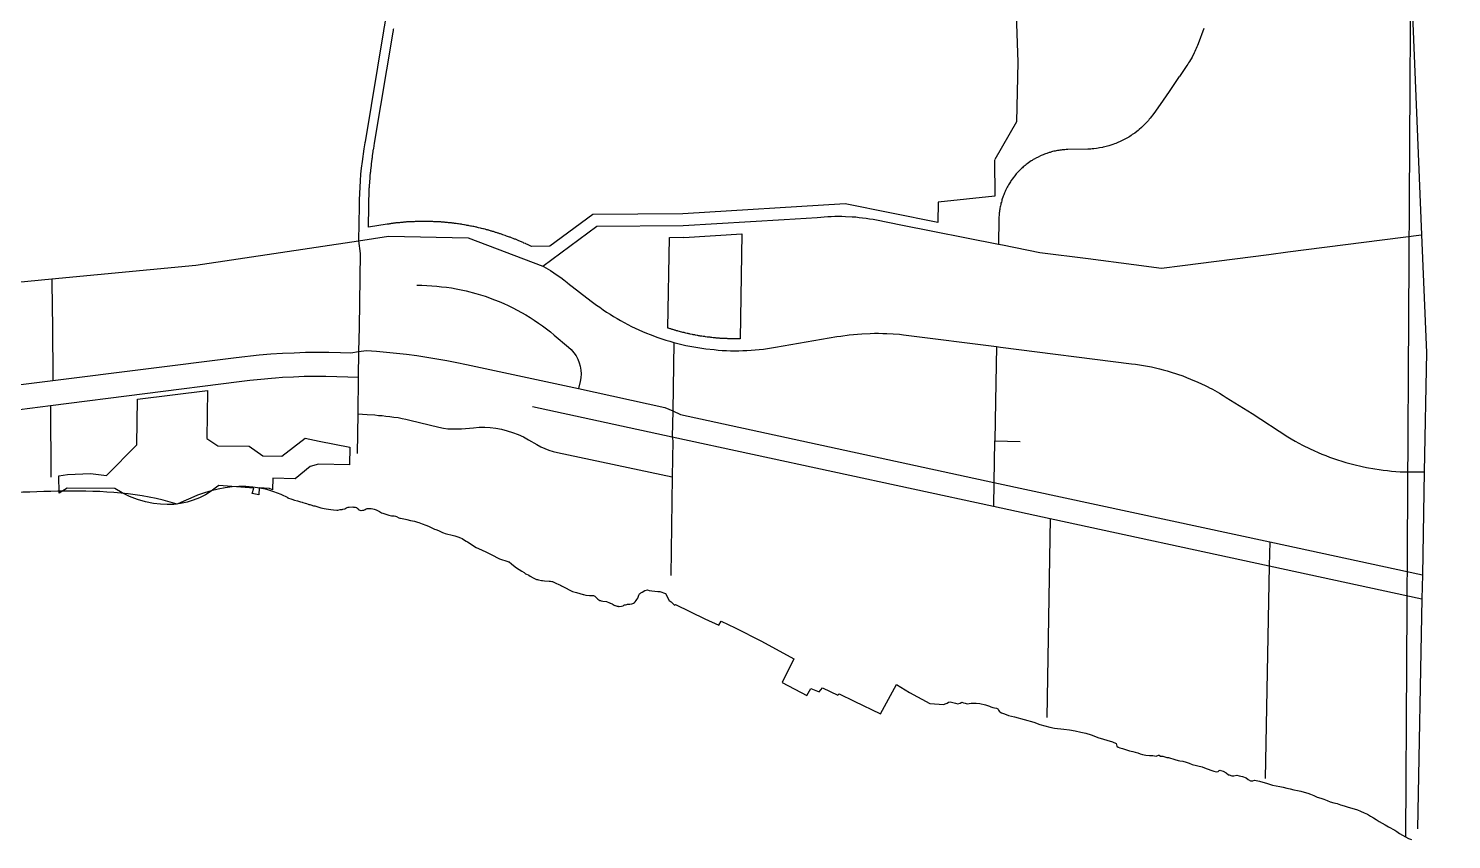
# Model space of a CAD drawing. Extents: x 1 to 394, y 101 to 384.
# Drawn here: x 353.16 to 393.88, y 104.96 to 128.15 of the extents above; entities that cross this region are included whole.
import ezdxf

# ---------------------------------------------------------------- set-up
doc = ezdxf.new("R2010")
doc.units = 0
doc.layers.get('0').update_dxf_attribs({"linetype": 'CONTINUOUS'})

msp = doc.modelspace()

# ---------------------------------------------------------------- linework, layer by layer
at = {"color": 1}
for points in [[(393.878355, 333.013848), (392.55718, 105.022591)], [(360.578044, 114.725383), (360.696722, 114.692697), (360.778544, 114.664096), (360.860366, 114.639581), (360.921758, 114.619151), (360.950359, 114.61077), (360.991322, 114.602389), (361.015838, 114.598198), (361.081316, 114.577769), (361.118193, 114.565511), (361.167328, 114.545082), (361.183672, 114.540892), (361.208187, 114.536701), (361.245064, 114.52832), (361.318714, 114.503805), (361.359678, 114.495423), (361.52747, 114.446289), (361.621549, 114.421773), (361.682942, 114.409516), (361.813898, 114.393172), (361.887548, 114.384791), (361.989904, 114.380601), (362.018505, 114.380601), (362.079898, 114.392858), (362.14129, 114.397049), (362.161719, 114.40543), (362.219026, 114.417688), (362.247627, 114.429945), (362.284504, 114.450374), (362.309019, 114.458756), (362.337725, 114.462946), (362.439976, 114.467137), (362.464491, 114.462946), (362.505454, 114.458756), (362.53416, 114.454565), (362.546418, 114.450374), (362.566847, 114.434031), (362.587276, 114.421773), (362.599534, 114.401344), (362.619963, 114.389087), (362.644478, 114.376829), (362.668993, 114.368448), (362.681251, 114.368448), (362.718128, 114.376829), (362.730386, 114.372638), (362.754901, 114.376829), (362.779416, 114.38521), (362.791673, 114.393592), (362.82436, 114.414021), (362.848875, 114.422402), (362.857257, 114.426593), (362.963656, 114.426593), (363.012791, 114.418211), (363.049669, 114.405954), (363.106975, 114.385525), (363.209331, 114.33639), (363.262552, 114.303703), (363.303515, 114.287359), (363.471307, 114.234139), (363.508185, 114.221881), (363.544957, 114.2135), (363.573663, 114.209309), (363.622798, 114.209309), (363.663761, 114.200928), (363.688276, 114.192547), (363.761926, 114.155669), (363.786442, 114.147288), (363.802785, 114.143098), (363.954202, 114.118582), (363.990975, 114.110201), (364.093331, 114.077514), (364.207913, 114.057085), (364.297906, 114.03257), (364.334783, 114.020313), (364.383918, 113.999883), (364.428968, 113.98354), (364.531323, 113.950853), (364.609059, 113.922252), (364.780937, 113.836345), (364.821901, 113.820001), (364.891465, 113.795486), (365.010143, 113.742265), (365.038744, 113.730008), (365.087879, 113.709578), (365.161529, 113.693235), (365.16572, 113.693235), (365.251627, 113.672806), (365.284314, 113.660548), (365.36205, 113.640119), (365.447957, 113.615604), (365.525693, 113.586898), (365.566657, 113.566469), (365.611706, 113.541954), (365.689442, 113.492819), (365.726214, 113.47239), (365.967667, 113.308694), (366.127277, 113.23913), (366.266416, 113.177737), (366.401458, 113.108173), (366.638825, 112.981312), (366.880278, 112.907662), (366.900707, 112.903472), (366.912965, 112.895091), (366.982529, 112.837784), (367.088929, 112.751876), (367.125806, 112.727361), (367.203542, 112.678226), (367.277192, 112.633177), (367.342671, 112.592214), (367.383634, 112.559527), (367.408149, 112.54727), (367.457284, 112.52684), (367.477713, 112.514583), (367.514486, 112.490068), (367.604479, 112.440933), (367.641357, 112.424589), (367.698663, 112.395884), (367.723178, 112.391693), (367.755865, 112.383312), (367.841773, 112.366968), (367.870478, 112.362778), (367.927785, 112.358587), (368.062828, 112.342244), (368.095514, 112.342244), (368.132392, 112.338053), (368.156907, 112.333862), (368.189594, 112.317519), (368.210023, 112.309138), (368.255072, 112.284623), (368.332808, 112.247745), (368.386029, 112.227316), (368.410544, 112.215059), (368.451507, 112.190543), (368.545586, 112.141409), (368.631494, 112.096359), (368.725573, 112.05131), (368.840166, 112.018623), (368.934245, 111.994108), (369.03241, 111.961422), (369.044668, 111.961422), (369.10606, 111.949164), (369.216546, 111.940783), (369.265681, 111.936592), (369.318902, 111.932402), (369.331159, 111.932402), (369.363846, 111.916058), (369.404809, 111.875095), (369.453944, 111.834132), (369.482545, 111.813702), (369.50706, 111.797359), (369.527489, 111.788978), (369.547919, 111.784787), (369.597054, 111.77253), (369.699305, 111.760272), (369.72382, 111.751891), (369.768869, 111.739633), (369.801556, 111.719204), (369.813813, 111.715013), (369.858862, 111.694584), (369.916169, 111.661897), (369.936598, 111.653516), (369.948856, 111.649326), (370.010248, 111.632982), (370.030677, 111.628792), (370.042935, 111.624601), (370.06745, 111.624601), (370.132928, 111.628792), (370.173892, 111.645135), (370.194321, 111.661478), (370.21475, 111.66986), (370.243351, 111.67405), (370.280229, 111.682431), (370.304744, 111.686622), (370.341516, 111.686622), (370.366031, 111.690813), (370.427424, 111.699194), (370.451939, 111.707575), (370.472368, 111.719833), (370.501074, 111.736176), (370.521503, 111.752519), (370.55419, 111.793483), (370.570533, 111.817998), (370.595049, 111.863047), (370.623649, 111.948955), (370.648165, 111.981641), (370.664508, 111.997985), (370.684937, 112.014328), (370.705366, 112.026586), (370.717624, 112.034967), (370.79536, 112.080016), (370.877182, 112.096359), (370.926317, 112.080016), (370.999967, 112.071635), (371.167759, 112.051206), (371.225066, 112.051206), (371.384676, 111.993899), (371.491075, 111.793378), (371.552468, 111.752415), (371.650633, 111.662421), (371.675148, 111.68285), (372.518184, 111.265423), (372.911055, 111.085353), (372.984705, 111.204041), (373.385757, 111.007606), (374.138758, 110.627004), (375.063648, 110.127734), (374.723977, 109.45249), (375.431961, 109.075995), (375.546543, 109.280612), (375.78391, 109.178256), (375.877989, 109.296934), (376.324059, 109.084135), (376.360936, 109.129184), (376.782449, 108.916374), (377.543632, 108.552157), (377.993799, 109.387001), (378.370305, 109.166009), (378.955513, 108.84681), (379.356566, 108.822295), (379.393443, 108.834553), (379.446664, 108.859068), (379.487627, 108.883583), (379.536762, 108.899926), (379.606326, 108.879497), (379.684062, 108.854982), (379.753626, 108.842724), (379.819105, 108.854982), (379.864154, 108.883583), (379.913289, 108.871325), (379.96651, 108.854982), (380.015645, 108.842724), (380.081123, 108.851105), (380.134344, 108.859487), (380.277579, 108.859487), (380.383979, 108.851105), (380.543578, 108.814333), (380.662267, 108.77337), (380.69904, 108.75294), (380.756346, 108.732511), (380.801395, 108.72832), (380.854616, 108.716063), (380.895579, 108.691548), (380.916009, 108.658861), (380.932352, 108.630155), (380.956867, 108.60564), (381.006002, 108.581125), (381.087824, 108.548438), (381.202406, 108.507475), (381.374284, 108.462426), (381.926764, 108.311009), (382.098642, 108.24553), (382.385113, 108.17188), (382.516069, 108.143279), (382.790261, 108.118764), (382.949861, 108.094249), (383.10946, 108.065543), (383.273156, 108.028771), (383.416391, 107.996084), (383.567809, 107.955121), (383.690583, 107.905986), (383.756062, 107.87728), (384.177575, 107.75042), (384.27993, 107.701285), (384.288312, 107.664407), (384.304655, 107.62753), (384.341428, 107.598929), (384.390563, 107.5785), (384.464213, 107.55807), (384.640187, 107.500764), (384.660616, 107.496573), (384.758781, 107.48023), (384.828346, 107.455715), (384.901996, 107.439371), (384.967474, 107.410665), (385.041124, 107.390236), (385.135308, 107.373893), (385.233473, 107.361635), (385.327553, 107.357445), (385.429908, 107.345187), (385.491301, 107.373893), (385.51173, 107.369702), (385.552693, 107.345187), (385.577209, 107.340996), (385.622258, 107.340996), (385.642687, 107.336806), (385.73268, 107.308205), (385.781815, 107.308205), (385.961886, 107.242727), (386.055965, 107.218211), (386.1051, 107.20983), (386.195094, 107.201449), (386.289173, 107.168762), (386.375081, 107.144247), (386.460988, 107.10737), (386.743362, 107.03372), (386.808841, 107.005014), (386.988911, 106.939536), (387.078905, 106.910935), (387.148469, 106.898677), (387.197604, 106.907058), (387.234377, 106.935764), (387.254806, 106.939955), (387.279321, 106.935764), (387.344799, 106.911249), (387.430707, 106.870286), (387.500271, 106.812979), (387.5207, 106.804598), (387.590265, 106.780083), (387.647571, 106.775892), (387.733479, 106.796321), (387.803043, 106.784064), (387.897227, 106.763635), (387.999478, 106.718585), (388.060871, 106.673536), (388.126349, 106.64085), (388.175484, 106.632468), (388.195913, 106.636659), (388.236876, 106.657088), (388.286011, 106.648707), (388.384177, 106.628278), (388.482342, 106.603763), (388.580507, 106.575162), (388.6705, 106.538284), (388.760494, 106.509683), (388.862849, 106.49334), (388.961015, 106.476997), (389.05918, 106.452481), (389.161536, 106.427966), (389.259701, 106.407537), (389.3661, 106.383022), (389.468456, 106.358507), (389.562535, 106.342163), (389.664891, 106.317648), (389.767142, 106.289047), (389.844878, 106.256361), (389.943043, 106.219483), (390.033037, 106.174434), (390.135288, 106.141747), (390.221195, 106.109061), (390.315275, 106.072288), (390.409354, 106.039601), (390.51171, 106.010895), (390.605789, 105.98638), (390.699973, 105.953693), (390.802224, 105.921007), (390.896408, 105.896492), (390.990487, 105.867891), (391.092843, 105.839185), (391.186923, 105.810584), (391.276916, 105.765535), (391.375081, 105.724572), (391.46916, 105.679523), (391.559154, 105.630388), (391.649147, 105.577167), (391.718712, 105.532118), (391.804619, 105.474811), (391.976508, 105.376646), (392.074673, 105.319339), (392.254733, 105.229346), (392.31204, 105.184297), (392.389776, 105.131076), (392.471597, 105.081941), (392.561591, 105.032806), (392.651584, 104.991843), (392.737492, 104.959156)]]:
    msp.add_lwpolyline(points, dxfattribs=at)
at = {"color": 4}
for points in [[(392.707456, 138.624983), (392.707456, 138.399905), (392.719713, 129.470292), (393.022548, 122.247212), (393.153526, 119.100155)], [(363.622788, 134.254308), (363.487735, 129.728109), (363.479353, 129.523492), (363.467096, 129.318874), (363.434409, 128.909629), (363.41398, 128.705012), (363.356673, 128.295778), (363.323986, 128.095246), (363.323986, 128.078903), (362.791977, 124.907299), (362.787787, 124.882784), (362.7551, 124.702724), (362.705965, 124.342593), (362.685536, 124.158436), (362.665106, 123.978365), (362.652849, 123.794209), (362.640591, 123.614149), (362.63221, 123.429982), (362.623829, 123.249921), (362.623829, 123.065765), (362.607485, 122.079493)], [(386.789847, 128.148446), (386.626151, 127.706473)], [(386.626151, 127.706473), (386.609807, 127.665509), (386.593464, 127.62046), (386.573035, 127.579497), (386.556691, 127.534448), (386.536262, 127.493485), (386.515833, 127.448435), (386.45444, 127.325661), (386.38079, 127.202897), (386.356275, 127.166019), (386.33176, 127.125056), (386.307245, 127.092369), (386.090349, 126.777256)], [(386.090045, 126.777497), (385.799489, 126.343695), (385.537576, 125.979478)], [(385.537576, 125.979478), (385.357505, 125.717565), (385.25934, 125.586608), (385.230739, 125.553921), (385.206224, 125.521235), (385.177623, 125.492634), (385.149022, 125.459947), (385.124507, 125.431346), (385.09182, 125.402745), (385.063114, 125.370058), (385.034513, 125.341457), (385.005912, 125.316942), (384.940434, 125.259635), (384.911728, 125.23512), (384.879042, 125.206519), (384.813563, 125.157384), (384.776791, 125.132869), (384.744104, 125.11244), (384.711417, 125.087925), (384.67454, 125.06341), (384.641853, 125.042981), (384.494532, 124.961159), (384.457654, 124.944816), (384.420777, 124.924386), (384.310281, 124.875251), (384.269318, 124.858908), (384.232545, 124.84665), (384.191582, 124.830307), (384.154809, 124.818049), (384.072987, 124.793534), (384.036215, 124.785153), (383.995251, 124.772896), (383.954288, 124.764514), (383.913325, 124.752257), (383.892896, 124.748066)], [(382.758842, 124.678093), (382.742499, 124.678093), (382.709812, 124.673903), (382.672934, 124.669712), (382.640248, 124.661331), (382.603475, 124.65714), (382.570788, 124.648759), (382.533911, 124.644568), (382.501224, 124.636187), (382.464451, 124.627806), (382.431765, 124.619425), (382.399078, 124.607167), (382.3622, 124.598786), (382.296722, 124.574271), (382.264035, 124.56589), (382.231348, 124.553632), (382.198662, 124.537289), (382.133183, 124.512774), (382.035018, 124.463639), (382.006417, 124.447295), (381.940939, 124.414608), (381.912233, 124.398265), (381.883632, 124.377836), (381.850945, 124.361492), (381.736353, 124.279671), (381.707752, 124.255156), (381.679151, 124.234726), (381.654636, 124.214297), (381.62593, 124.189782), (381.601415, 124.165267), (381.572709, 124.140752), (381.449945, 124.017977), (381.42543, 123.989376), (381.405001, 123.964861), (381.380486, 123.93626), (381.339523, 123.878954), (381.315008, 123.850353), (381.274044, 123.793046), (381.257701, 123.764445), (381.237272, 123.735844), (381.220928, 123.703157), (381.200499, 123.674556), (381.184156, 123.64187), (381.167812, 123.613269), (381.118677, 123.515104), (381.10642, 123.486503), (381.090076, 123.453816), (381.065561, 123.388337), (381.053304, 123.35146), (381.016426, 123.253295), (381.008045, 123.216417), (380.999664, 123.183731), (380.987406, 123.151044), (380.979025, 123.114166), (380.970644, 123.08148), (380.966453, 123.044602), (380.958072, 123.011915), (380.953881, 122.975038), (380.9455, 122.942351), (380.94131, 122.905474), (380.937119, 122.872787), (380.932928, 122.83591), (380.932928, 122.799032), (380.928738, 122.766345), (380.928738, 122.692695), (380.912394, 121.980616)], [(383.892435, 124.747668), (383.888244, 124.747668), (383.806422, 124.731325), (383.765459, 124.727134), (383.724496, 124.718753), (383.642674, 124.710372), (383.597625, 124.706181), (383.556662, 124.70199), (383.515698, 124.70199), (383.474735, 124.6978), (382.901794, 124.685542), (382.848574, 124.685542), (382.811801, 124.681352), (382.779114, 124.677161), (382.758685, 124.677161)], [(367.882977, 121.355072), (369.421718, 122.496847), (371.897617, 122.517276), (374.782751, 122.689154)], [(374.782751, 122.689186), (375.732187, 122.746492), (375.830352, 122.754874), (375.932708, 122.763255), (376.030873, 122.771636), (376.133229, 122.775827), (376.231394, 122.780017), (376.431915, 122.780017), (376.534271, 122.775827), (376.730706, 122.767445), (376.833061, 122.759064), (376.931227, 122.746807), (377.029392, 122.738425), (377.131643, 122.722082), (377.229808, 122.709825), (377.327973, 122.693481), (377.426138, 122.673052), (378.117757, 122.537999)], [(362.607873, 122.07942), (363.459092, 122.210377), (365.742652, 122.165327), (367.882977, 121.355041)], [(378.118061, 122.537768), (380.91317, 121.981202)], [(389.196181, 121.76021), (393.022569, 122.247212)], [(353.833774, 120.986749), (357.954814, 121.383715), (362.607873, 122.07942)], [(362.607873, 122.07942), (362.652922, 121.719289), (362.620235, 119.611703)], [(380.91317, 121.981202), (381.027751, 121.960742)], [(381.027751, 121.960742), (382.099962, 121.747942), (383.479104, 121.567872)], [(388.647798, 121.68655), (389.196181, 121.7602)], [(367.882977, 121.355072), (367.895235, 121.346691), (368.099852, 121.223927), (368.198017, 121.158448), (368.292096, 121.09297), (368.390261, 121.027492), (368.484445, 120.957928), (368.578525, 120.884278), (368.598954, 120.867934), (369.266016, 120.352289), (369.413337, 120.241804), (369.507521, 120.176326), (369.6016, 120.106761), (369.699766, 120.041283), (369.802121, 119.97989), (369.900287, 119.914412), (370.002537, 119.857105), (370.104893, 119.795713), (370.207249, 119.738406), (370.3095, 119.685185), (370.41591, 119.631965), (370.52231, 119.58283), (370.62871, 119.529609), (370.735109, 119.48456), (370.845605, 119.439511), (370.952005, 119.394462), (371.172997, 119.31264), (371.28759, 119.275762), (371.398086, 119.238885), (371.508571, 119.206198), (371.623163, 119.173511), (371.631545, 119.173511)], [(383.479104, 121.567872), (384.792757, 121.395993)], [(384.792757, 121.395993), (385.578497, 121.293638), (386.180081, 121.371374)], [(386.180081, 121.371436), (388.647798, 121.68655)], [(346.463362, 120.274679), (353.833774, 120.986749)], [(353.833774, 120.986749), (353.842155, 120.127348)], [(364.273475, 120.806688), (364.41671, 120.806688), (364.555859, 120.802498), (364.699084, 120.794116), (364.842319, 120.781859), (364.981469, 120.765515), (365.124693, 120.749172), (365.263843, 120.728743), (365.402982, 120.704228), (365.681259, 120.646921), (365.959548, 120.573271), (366.229643, 120.491449), (366.499739, 120.393284), (366.630696, 120.340063), (366.761652, 120.282757), (366.888523, 120.22545), (367.01948, 120.164058), (367.14634, 120.098579), (367.391889, 119.95943), (367.514653, 119.88578), (367.633342, 119.808044), (367.75202, 119.726222), (367.866602, 119.6444), (368.095776, 119.472522), (368.206272, 119.382529), (368.615517, 119.038773), (368.693253, 118.965123), (368.766903, 118.879215), (368.828296, 118.793307), (368.877431, 118.695142), (368.918394, 118.592891), (368.946995, 118.490536), (368.963338, 118.380039), (368.97172, 118.27364), (368.963338, 118.163144), (368.946995, 118.056744), (368.901946, 117.852127)], [(353.841956, 120.127348), (353.846146, 119.697642), (353.858404, 118.081154)], [(362.620152, 119.611703), (362.607894, 118.911902)], [(371.631608, 119.173815), (371.738007, 119.145214), (371.967181, 119.087908), (372.081774, 119.067478), (372.196356, 119.042963), (372.315044, 119.022534), (372.544219, 118.989847), (372.781575, 118.965332), (372.896157, 118.953075), (373.014835, 118.944693), (373.133524, 118.940503), (373.248106, 118.936312), (373.485462, 118.936312), (373.60414, 118.940503), (373.718733, 118.944693), (373.837411, 118.948884), (373.956089, 118.957265), (374.070681, 118.969523), (374.18936, 118.98178), (374.303942, 118.998124), (374.42262, 119.014467), (374.537212, 119.034896), (376.292849, 119.337731), (376.407442, 119.354075), (376.644798, 119.386761), (376.767573, 119.399019), (376.886251, 119.411276), (377.004929, 119.419658), (377.242285, 119.428039), (377.36506, 119.43223), (377.483738, 119.43223), (377.602416, 119.428039), (377.725191, 119.428039), (378.081225, 119.403524), (378.199904, 119.38718), (378.27764, 119.378799), (380.859949, 119.055493)], [(353.858331, 118.081154), (359.104781, 118.740024), (359.767747, 118.813674), (360.099235, 118.84238), (360.430723, 118.862809), (360.762201, 118.879152), (361.093689, 118.89141), (361.429263, 118.8956), (361.760751, 118.8956), (362.092228, 118.887219), (362.386881, 118.878838), (362.607873, 118.911525)], [(362.607873, 118.911902), (362.599492, 118.175276)], [(362.607873, 118.911902), (362.832951, 118.944589), (363.119421, 118.920074), (363.409988, 118.895558), (363.696448, 118.866957), (363.982919, 118.834271), (364.273475, 118.797393), (364.559945, 118.752344), (364.842319, 118.707295), (365.12879, 118.65816), (365.41526, 118.600853), (365.697634, 118.543547), (368.901977, 117.851938)], [(371.631608, 119.173815), (371.594835, 117.213561)], [(380.85997, 119.055137), (380.827283, 117.479571)], [(380.85997, 119.055137), (380.970455, 119.038794)], [(380.970455, 119.038773), (384.719096, 118.564049), (384.833678, 118.551792), (384.948271, 118.531363), (385.062852, 118.515019), (385.177445, 118.490504), (385.292027, 118.470075), (385.406619, 118.441474), (385.521201, 118.416959), (385.631697, 118.388253), (385.746289, 118.355566), (385.856785, 118.32288), (386.188263, 118.212394), (386.294673, 118.171431), (386.405159, 118.126382), (386.617969, 118.036388), (386.830768, 117.938223), (386.920761, 117.889088)], [(393.153526, 119.100155), (393.161907, 118.887355), (393.096428, 115.474288)], [(349.364881, 117.520492), (353.858331, 118.081154)], [(353.788756, 117.364978), (359.19072, 118.056597), (359.497651, 118.09337), (359.808679, 118.126057), (360.119696, 118.154763), (360.234288, 118.163144)], [(360.234288, 118.162997), (360.430723, 118.175255), (360.74174, 118.191598), (361.052767, 118.203856), (361.363784, 118.208046), (361.674812, 118.208046), (362.296856, 118.191703), (362.599691, 118.175359)], [(362.599691, 118.175276), (362.583347, 117.131718)], [(368.901977, 117.85198), (371.37379, 117.315875), (371.594783, 117.213519)], [(386.920803, 117.888805), (386.933061, 117.884615), (387.035417, 117.831394), (387.240034, 117.716812), (387.34239, 117.655419), (387.432383, 117.602199), (388.177202, 117.135668), (389.196213, 116.468606), (389.294378, 116.411299), (389.400778, 116.349907), (389.613577, 116.235325), (389.834569, 116.128915), (390.166057, 115.981594), (390.280639, 115.936544), (390.391135, 115.895581), (390.620309, 115.813759), (390.738988, 115.776987), (390.85358, 115.740109), (390.972258, 115.707423), (391.08684, 115.678822), (391.324207, 115.621515), (391.442885, 115.597), (391.680242, 115.556037), (391.803016, 115.535607), (391.921694, 115.519264), (392.044469, 115.507006), (392.163147, 115.494749), (392.285922, 115.482491), (392.4046, 115.47411), (393.096208, 115.47411)], [(351.713909, 117.103065), (353.788756, 117.364978)], [(353.788756, 117.364978), (353.805099, 115.322871)], [(367.588324, 117.336335), (371.582504, 116.472838)], [(380.827231, 117.479571), (380.806801, 116.35416), (381.5393, 116.337817)], [(362.583316, 117.131718), (362.566973, 115.994029)], [(362.583316, 117.131718), (362.857508, 117.115375), (363.070318, 117.099031), (363.176718, 117.086774), (363.283117, 117.078393), (363.389517, 117.066135), (363.504109, 117.053878), (363.618691, 117.037534), (363.73738, 117.021191), (363.851962, 116.996676), (363.962458, 116.976246), (364.07704, 116.947541), (364.903712, 116.751106), (365.034669, 116.722505), (365.161529, 116.706161), (365.292486, 116.69778), (365.423442, 116.69778), (365.554399, 116.701971), (365.898166, 116.734657), (366.057765, 116.746915), (366.217365, 116.746915), (366.376975, 116.738534), (366.532478, 116.718105), (366.692088, 116.689504), (366.855784, 116.64854), (367.015384, 116.599405), (367.174994, 116.538013), (367.326411, 116.468449), (367.473732, 116.386627), (367.711088, 116.251574), (367.821584, 116.190181), (367.936177, 116.136961), (368.054855, 116.091911), (368.173533, 116.055034), (368.296308, 116.026433), (371.582504, 115.326632)], [(371.594783, 117.213561), (371.582525, 116.472838)], [(371.594783, 117.213561), (371.81986, 117.107161), (380.782213, 115.171453)], [(371.582504, 116.472838), (371.598847, 116.35416), (371.582504, 115.326967)], [(371.582504, 116.472838), (380.769934, 114.488027)], [(380.806759, 116.35416), (380.782244, 115.171453)], [(371.582504, 115.326967), (371.537455, 112.511398)], [(393.096229, 115.474288), (393.043009, 112.527762)], [(380.782213, 115.171453), (380.769955, 114.488027)], [(380.782213, 115.171453), (388.67644, 113.469016)], [(380.769934, 114.488027), (382.394615, 114.140175), (382.29645, 108.45174)], [(382.394615, 114.140175), (388.660076, 112.78559)], [(388.67644, 113.469016), (388.660097, 112.78559)], [(388.67644, 113.469016), (393.04303, 112.527762)], [(388.660076, 112.78559), (388.54958, 106.704285)], [(388.660076, 112.78559), (393.030751, 111.844336)], [(393.04303, 112.527762), (393.030772, 111.844336)], [(393.030751, 111.844336), (392.903891, 105.267857)]]:
    msp.add_lwpolyline(points, dxfattribs=at)
at = {"color": 3}
for points in [[(381.426363, 128.544145), (381.467326, 127.185474), (381.434639, 125.478941), (380.812595, 124.398548)], [(380.802674, 124.395719), (380.814931, 123.352162), (379.190251, 123.180273), (379.177993, 122.603247), (376.52612, 123.13117), (371.889435, 122.852882), (369.311222, 122.832452), (368.075316, 121.919852), (367.559671, 121.915661), (367.559671, 121.911471), (367.539242, 121.923728), (367.498279, 121.940071), (367.477849, 121.952329), (367.436886, 121.968672), (367.416457, 121.98093), (367.396028, 121.989311), (367.379684, 121.997692), (367.338721, 122.014036), (367.318292, 122.026293), (367.195528, 122.075428), (367.175098, 122.087686), (367.093277, 122.120373), (367.068761, 122.128754), (366.945997, 122.177889), (366.925568, 122.182079), (366.843746, 122.214766), (366.819231, 122.223147), (366.798802, 122.227338), (366.73741, 122.251853), (366.71698, 122.256044), (366.696551, 122.264425), (366.672036, 122.272806), (366.651607, 122.281187), (366.631177, 122.285378), (366.610748, 122.293759), (366.590319, 122.29795), (366.56989, 122.306331), (366.545375, 122.314712), (366.524945, 122.318903), (366.504516, 122.327284), (366.484087, 122.331475), (366.463658, 122.339856), (366.439143, 122.344047), (366.418713, 122.352428), (366.398284, 122.356619), (366.377855, 122.365), (366.357426, 122.36919), (366.33291, 122.377572), (366.312481, 122.381762), (366.292052, 122.390143), (366.271623, 122.394334), (366.247108, 122.398525), (366.226678, 122.406906), (366.185715, 122.415287), (366.1612, 122.423668), (366.120237, 122.43205), (366.095722, 122.440431), (366.034329, 122.452688), (366.009814, 122.456879), (365.989385, 122.46526), (365.968956, 122.469451), (365.944441, 122.473641), (365.903477, 122.482023), (365.878962, 122.486213), (365.837999, 122.494595), (365.813484, 122.498785), (365.772521, 122.507166), (365.748005, 122.511357), (365.707042, 122.519738), (365.682527, 122.523929), (365.641564, 122.53231), (365.617049, 122.536501), (365.576085, 122.544882), (365.55157, 122.549073), (365.531141, 122.549073), (365.506626, 122.553263), (365.465663, 122.561644), (365.441148, 122.561644), (365.400184, 122.570026), (365.375669, 122.574216), (365.35524, 122.574216), (365.330725, 122.578407), (365.310296, 122.582597), (365.289866, 122.582597), (365.265351, 122.586788), (365.244922, 122.586788), (365.220407, 122.590979), (365.199978, 122.595169), (365.179549, 122.595169), (365.155033, 122.59936), (365.134604, 122.59936), (365.110089, 122.603551), (365.08966, 122.603551), (365.069231, 122.607741), (365.044716, 122.607741), (365.024286, 122.611932), (364.979237, 122.611932), (364.958808, 122.616122), (364.913759, 122.616122), (364.889244, 122.620313), (364.844195, 122.620313), (364.823765, 122.624504), (364.758287, 122.624504), (364.733772, 122.628694), (364.623286, 122.628694), (364.602857, 122.632885), (364.357319, 122.632885), (364.336889, 122.628694), (364.226393, 122.628694), (364.201878, 122.624504), (364.111885, 122.624504), (364.091455, 122.620313), (364.046406, 122.620313), (364.025977, 122.616122), (363.980928, 122.616122), (363.956413, 122.611932), (363.935984, 122.611932), (363.915554, 122.607741), (363.891039, 122.607741), (363.87061, 122.603551), (363.846095, 122.603551), (363.825666, 122.59936), (363.805236, 122.59936), (363.780721, 122.595169), (363.760292, 122.595169), (363.735777, 122.590979), (363.715348, 122.590979), (363.694919, 122.586788), (363.670403, 122.586788), (363.649974, 122.582597), (363.625459, 122.578407), (363.60503, 122.578407), (363.584601, 122.574216), (363.560085, 122.570026), (363.539656, 122.570026), (363.519227, 122.565835), (363.494712, 122.561644), (363.474283, 122.557454), (363.449768, 122.557454), (363.429338, 122.553263), (362.889147, 122.471441), (362.897528, 123.068929), (362.897528, 123.203982), (362.901719, 123.228497), (362.901719, 123.31849), (362.90591, 123.33892), (362.90591, 123.428913), (362.9101, 123.453428), (362.9101, 123.498477), (362.914291, 123.518906), (362.914291, 123.584385), (362.918481, 123.6089), (362.918481, 123.653949), (362.922672, 123.674378), (362.922672, 123.698893), (362.926863, 123.719323), (362.926863, 123.764372), (362.931053, 123.788887), (362.931053, 123.809316), (362.935244, 123.833831), (362.935244, 123.85426), (362.939435, 123.878776), (362.939435, 123.923825), (362.943625, 123.944254), (362.943625, 123.968769), (362.947816, 123.989198), (362.947816, 124.013713), (362.952006, 124.034143), (362.956197, 124.058658), (362.956197, 124.079087), (362.960388, 124.103602), (362.960388, 124.124031), (362.964578, 124.144461), (362.964578, 124.168976), (362.968769, 124.189405), (362.972959, 124.21392), (362.972959, 124.234349), (362.97715, 124.258864), (362.97715, 124.279294), (362.981341, 124.303809), (362.985531, 124.324238), (362.985531, 124.348753), (362.989722, 124.369182), (362.993912, 124.393697), (362.993912, 124.414127), (362.998103, 124.434556), (363.002294, 124.459071), (363.006484, 124.4795), (363.006484, 124.504015), (363.026914, 124.626779), (363.026914, 124.651294), (363.035295, 124.700429), (363.039485, 124.720859), (363.064001, 124.86818), (363.59601, 128.039794), (363.6002, 128.060223), (363.604391, 128.084738), (363.608581, 128.105168), (363.608581, 128.129683), (363.612772, 128.150112)], [(371.909896, 122.173552), (373.575498, 122.275907), (373.522277, 119.276181), (373.174424, 119.276181), (373.153995, 119.280372), (373.088517, 119.280372), (373.064002, 119.284563), (373.018952, 119.284563), (372.998523, 119.288753), (372.953474, 119.288753), (372.933045, 119.292944), (372.887996, 119.292944), (372.863481, 119.297135), (372.843051, 119.297135), (372.822622, 119.301325), (372.798107, 119.301325), (372.777678, 119.305516), (372.753163, 119.305516), (372.712199, 119.313897), (372.687684, 119.313897), (372.667255, 119.318088), (372.64274, 119.318088), (372.601777, 119.326469), (372.577262, 119.326469), (372.536298, 119.33485), (372.511783, 119.339041), (372.491354, 119.339041), (372.466839, 119.343231), (372.425876, 119.351613), (372.401361, 119.355803), (372.380931, 119.355803), (372.360502, 119.359994), (372.335987, 119.364184), (372.315558, 119.368375), (372.291043, 119.372566), (372.250079, 119.380947), (372.225564, 119.385137), (372.184601, 119.393519), (372.160086, 119.397709), (372.098693, 119.409967), (372.074178, 119.414157), (372.053749, 119.418348), (372.03332, 119.426729), (372.008805, 119.43092), (371.967842, 119.439301), (371.943326, 119.443492), (371.922897, 119.451873), (371.881934, 119.460254), (371.857419, 119.468635), (371.816456, 119.477017), (371.79194, 119.485398), (371.750977, 119.493779), (371.730548, 119.50216), (371.706033, 119.506351), (371.685604, 119.514732), (371.665174, 119.518923), (371.644745, 119.527304), (371.624316, 119.531495), (371.599801, 119.539876), (371.579372, 119.544067), (371.558942, 119.552448), (371.538513, 119.556638), (371.518084, 119.56502), (371.493569, 119.56921), (371.473139, 119.577591), (371.456796, 119.581782), (371.501845, 122.176359), (371.91109, 122.18055)], [(361.226804, 115.620342), (360.793002, 115.276585), (360.150497, 115.288843), (360.146306, 114.961451), (360.056313, 114.994138), (359.76166, 115.018653), (359.753279, 114.814036), (359.565026, 114.854999), (359.614161, 115.002331), (358.607439, 115.084152), (358.546046, 115.030932), (358.390533, 114.91635), (358.230933, 114.818185), (358.059055, 114.728191), (357.878984, 114.658627), (357.698924, 114.60132), (357.510671, 114.564443), (357.318333, 114.539928), (357.13008, 114.535737), (356.937741, 114.544118), (356.741306, 114.568634), (356.508035, 114.613683), (356.278861, 114.679161), (356.053783, 114.765069), (355.840973, 114.871468), (355.636356, 114.994243), (354.269493, 115.0065), (354.040318, 114.859169), (354.036128, 115.358439), (354.277581, 115.399402), (354.940557, 115.419831), (355.398905, 115.36661), (356.266488, 116.242375), (356.286917, 117.547857), (358.284007, 117.797492), (358.263578, 116.422446), (358.578691, 116.217829), (359.479024, 116.205571), (359.871894, 115.927283), (360.412085, 115.918902), (361.075051, 116.434547), (361.476114, 116.352725), (362.355975, 116.172665), (362.347594, 115.673384), (361.463636, 115.689728), (361.22628, 115.620163)]]:
    msp.add_lwpolyline(points, dxfattribs=at)
at = {"color": 1}
for points in [[(360.592198, 114.724283), (359.505268, 115.291274), (358.457708, 115.061272), (357.412674, 114.544192)], [(357.412674, 114.544192), (355.294507, 115.219331), (353.084554, 114.7473), (351.0491, 114.91129)]]:
    msp.add_open_spline(points, degree=3, dxfattribs=at)

doc.saveas('drawing.dxf')
